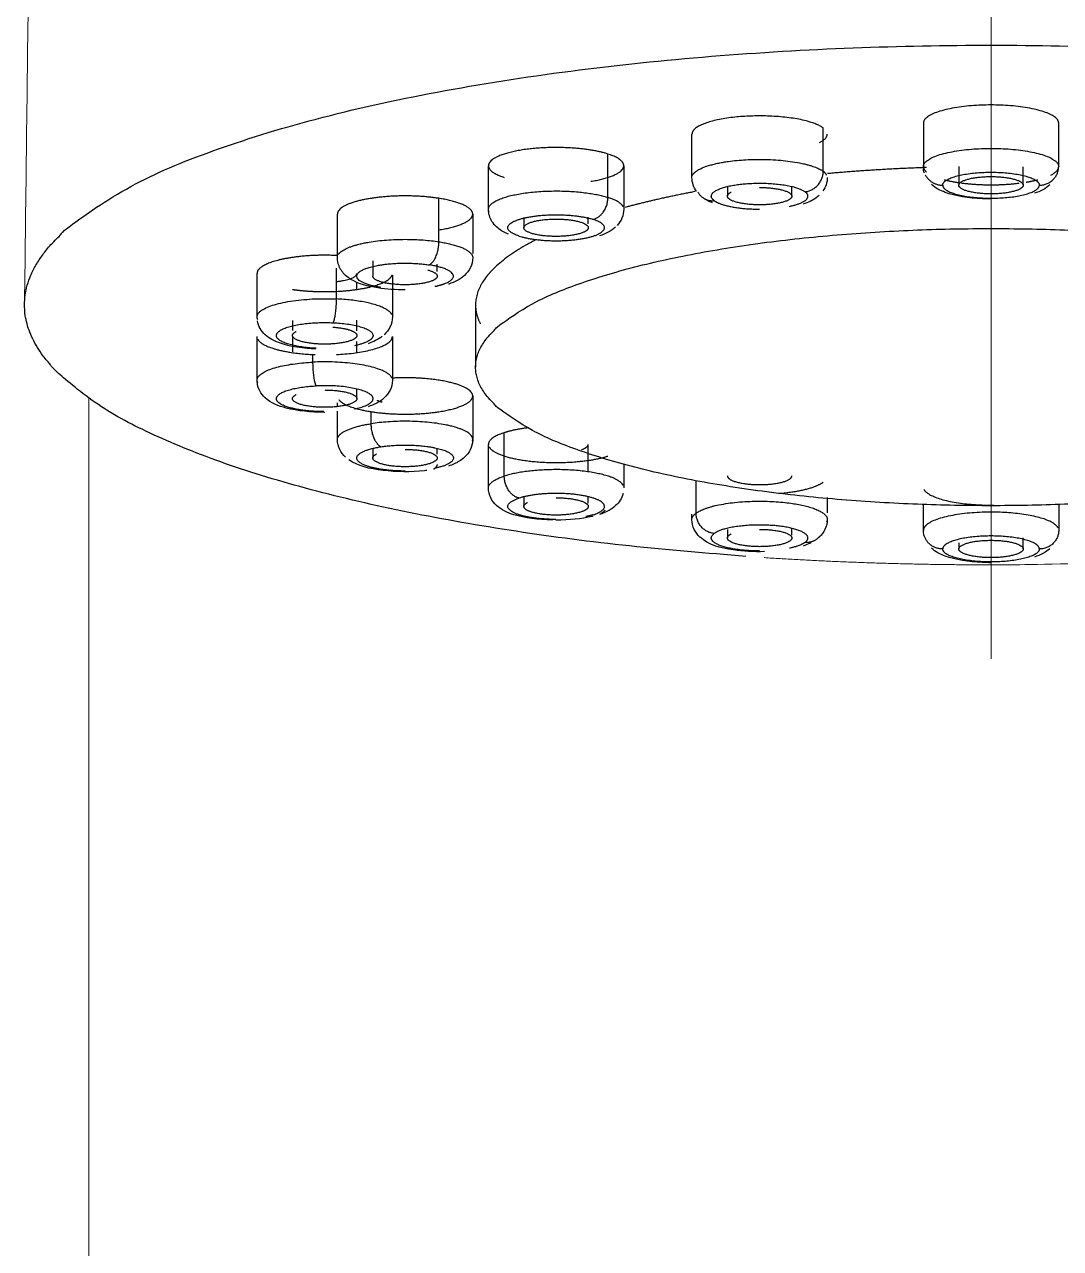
# Model space of a CAD drawing. Header units: inches. Extents: x 5272 to 5866, y 423 to 1263.
# Drawn here: x 5379.22 to 5395.3, y 873.52 to 892.52 of the extents above; entities that cross this region are included whole.
import ezdxf

# ---------------------------------------------------------------- set-up
doc = ezdxf.new("R2010")
doc.units = ezdxf.units.IN
doc.header["$LTSCALE"] = 4.84
doc.header["$MEASUREMENT"] = 0
doc.linetypes.add('CENTERX2', pattern=[20.32, 12.7, -2.54, 2.54, -2.54])
doc.layers.get('0').update_dxf_attribs({"linetype": 'CONTINUOUS', "lineweight": 13})
doc.layers.add('CENTER', color=1, linetype='CENTERX2', lineweight=15)

msp = doc.modelspace()

# ---------------------------------------------------------------- linework, layer by layer
for points in [[(5380.22, 970.037), (5379.72, 929.102), (5379.22, 888.167)], [(5380.22, 791.875), (5380.22, 839.297), (5380.22, 886.719)]]:
    msp.add_open_spline(points, degree=2)
at = {"lineweight": -3}
for points, weights, knots in [([(5379.22, 888.167), (5379.22, 892.2), (5394.22, 892.2), (5409.22, 892.2), (5409.22, 888.167)], [1, 0.707106781187, 1, 0.707106781187, 1], [-47.12389, -47.12389, -47.12389, -23.561945, -23.561945, 0, 0, 0]), ([(5395.27, 890.99), (5395.27, 891.272), (5394.22, 891.272), (5393.17, 891.272), (5393.17, 890.99)], [1, 0.707106781187, 1, 0.707106781187, 1], [-3.298672, -3.298672, -3.298672, -1.649336, -1.649336, 0, 0, 0]), ([(5391.615, 890.916), (5391.314, 891.139), (5390.446, 891.098), (5389.579, 891.056), (5389.579, 890.82)], [1, 0.766044443118, 1, 0.766044443118, 1], [-3.298672, -3.298672, -3.298672, -1.832596, -1.832596, -0.366519, -0.366519, -0.366519]), ([(5388.275, 890.511), (5387.802, 890.662), (5387.111, 890.595), (5386.42, 890.527), (5386.42, 890.329)], [1, 0.819152044289, 1, 0.819152044289, 1], [-3.298672, -3.298672, -3.298672, -2.015855, -2.015855, -0.733038, -0.733038, -0.733038]), ([(5393.17, 890.316), (5393.17, 890.598), (5394.22, 890.598), (5395.27, 890.598), (5395.27, 890.316)], [1, 0.707106781187, 1, 0.707106781187, 1], [-3.298672, -3.298672, -3.298672, -1.649336, -1.649336, 0, 0, 0]), ([(5389.587, 890.182), (5389.671, 890.352), (5390.269, 890.411), (5391.256, 890.507), (5391.615, 890.242)], [0.873806005285, 0.79909306785, 1, 0.707106781186, 1], [-2.78068, -2.78068, -2.78068, -1.649336, -1.649336, 0, 0, 0]), ([(5393.47, 890.027), (5393.47, 890.228), (5394.22, 890.228), (5394.97, 890.228), (5394.97, 890.027)], [1, 0.707106781187, 1, 0.707106781187, 1], [-2.356194, -2.356194, -2.356194, -1.178097, -1.178097, 0, 0, 0]), ([(5393.72, 890.027), (5393.72, 890.161), (5394.22, 890.161), (5394.72, 890.161), (5394.72, 890.027)], [1, 0.707106781187, 1, 0.707106781187, 1], [0, 0, 0, 0.785398, 0.785398, 1.570796, 1.570796, 1.570796]), ([(5389.924, 889.787), (5389.667, 889.977), (5390.372, 890.046), (5391.077, 890.115), (5391.333, 889.925)], [1, 0.707106781187, 1, 0.707106781187, 1], [-2.356194, -2.356194, -2.356194, -1.178097, -1.178097, 0, 0, 0]), ([(5393.47, 890.027), (5393.47, 889.825), (5394.22, 889.825), (5394.97, 889.825), (5394.97, 890.027)], [1, 0.707106781187, 1, 0.707106781187, 1], [0, 0, 0, 1.178097, 1.178097, 2.356194, 2.356194, 2.356194]), ([(5394.72, 890.027), (5394.72, 889.892), (5394.22, 889.892), (5393.72, 889.892), (5393.72, 890.027)], [1, 0.707106781187, 1, 0.707106781187, 1], [0, 0, 0, 0.785398, 0.785398, 1.570796, 1.570796, 1.570796]), ([(5393.757, 890.062), (5393.976, 890.033), (5394.22, 890.033), (5394.447, 890.033), (5394.654, 890.059)], [0.877012267431, 0.912166298501, 1, 0.917760472838, 0.881703918811], [0.9421816, 0.9421816, 0.9421816, 1.295473, 1.295473, 1.626263, 1.626263, 1.626263]), ([(5385.651, 889.823), (5385.126, 889.904), (5384.601, 889.823), (5384.076, 889.741), (5384.076, 889.578)], [1, 0.866025403784, 1, 0.866025403784, 1], [-3.298672, -3.298672, -3.298672, -2.199115, -2.199115, -1.099557, -1.099557, -1.099557]), ([(5386.43, 889.617), (5386.352, 889.771), (5386.796, 889.871), (5387.6, 890.053), (5388.275, 889.837)], [0.864293953338, 0.813893347766, 1, 0.707106781187, 1], [-2.697337, -2.697337, -2.697337, -1.649336, -1.649336, 0, 0, 0]), ([(5391.129, 889.856), (5391.129, 889.722), (5390.629, 889.722), (5390.129, 889.722), (5390.129, 889.856)], [1, 0.707106781187, 1, 0.707106781187, 1], [0, 0, 0, 0.785398, 0.785398, 1.570796, 1.570796, 1.570796]), ([(5386.896, 889.237), (5386.414, 889.391), (5386.988, 889.521), (5387.563, 889.65), (5388.045, 889.496)], [1, 0.707106781186, 1, 0.707106781186, 1], [-2.356194, -2.356194, -2.356194, -1.178097, -1.178097, 0, 0, 0]), ([(5386.896, 889.237), (5387.378, 889.082), (5387.953, 889.212), (5388.527, 889.341), (5388.045, 889.496)], [1, 0.707106781187, 1, 0.707106781187, 1], [0, 0, 0, 1.178097, 1.178097, 2.356194, 2.356194, 2.356194]), ([(5386.97, 889.366), (5386.97, 889.501), (5387.47, 889.501), (5387.97, 889.501), (5387.97, 889.366)], [1, 0.707106781187, 1, 0.707106781187, 1], [0, 0, 0, 0.785398, 0.785398, 1.570796, 1.570796, 1.570796]), ([(5384.095, 888.957), (5384.129, 889.004), (5384.217, 889.045), (5384.742, 889.29), (5385.651, 889.149)], [0.898591747081, 0.934767395549, 1, 0.707106781187, 1], [-2.016673, -2.016673, -2.016673, -1.649336, -1.649336, 0, 0, 0]), ([(5386.22, 887.203), (5386.22, 889.354), (5394.22, 889.354), (5402.22, 889.354), (5402.22, 887.203)], [1, 0.707106781187, 1, 0.707106781187, 1], [-25.132741, -25.132741, -25.132741, -12.566371, -12.566371, 0, 0, 0]), ([(5387.97, 889.366), (5387.97, 889.232), (5387.47, 889.232), (5386.97, 889.232), (5386.97, 889.366)], [1, 0.707106781187, 1, 0.707106781187, 1], [0, 0, 0, 0.785398, 0.785398, 1.570796, 1.570796, 1.570796]), ([(5384.062, 888.935), (5383.579, 888.958), (5383.204, 888.873), (5382.829, 888.789), (5382.829, 888.657)], [1, 0.906307787037, 1, 0.906307787037, 1], [-3.298672, -3.298672, -3.298672, -2.382374, -2.382374, -1.466077, -1.466077, -1.466077]), ([(5384.751, 888.44), (5384.102, 888.541), (5384.477, 888.716), (5384.852, 888.891), (5385.501, 888.79)], [1, 0.707106781187, 1, 0.707106781187, 1], [-2.356194, -2.356194, -2.356194, -1.178097, -1.178097, 0, 0, 0]), ([(5383.697, 888.379), (5384.179, 888.356), (5384.554, 888.441), (5384.895, 888.518), (5384.927, 888.637)], [1, 0.906307787037, 1, 0.914125502131, 0.985669196255], [-3.298672, -3.298672, -3.298672, -2.382374, -2.382374, -1.542533, -1.542533, -1.542533]), ([(5385.626, 888.615), (5385.626, 888.481), (5385.126, 888.481), (5384.626, 888.481), (5384.626, 888.615)], [1, 0.707106781187, 1, 0.707106781187, 1], [0, 0, 0, 0.785398, 0.785398, 1.570796, 1.570796, 1.570796]), ([(5385.589, 888.456), (5385.703, 888.48), (5385.776, 888.514), (5386.151, 888.689), (5385.501, 888.79)], [0.889092987958, 0.925696675338, 1, 0.707106781187, 1], [0.879229, 0.879229, 0.879229, 1.178097, 1.178097, 2.356194, 2.356194, 2.356194]), ([(5382.839, 887.944), (5382.817, 887.988), (5382.845, 888.032), (5383.028, 888.31), (5384.062, 888.261)], [0.903506834903, 0.939084160188, 1, 0.707106781187, 1], [-1.992365, -1.992365, -1.992365, -1.649336, -1.649336, 0, 0, 0]), ([(5383.749, 887.495), (5383.01, 887.53), (5383.141, 887.729), (5383.271, 887.927), (5384.01, 887.892)], [1, 0.707106781187, 1, 0.707106781187, 1], [-2.356194, -2.356194, -2.356194, -1.178097, -1.178097, 0, 0, 0]), ([(5384.01, 887.892), (5384.748, 887.857), (5384.618, 887.659), (5384.568, 887.583), (5384.342, 887.535)], [1, 0.707106781187, 1, 0.863015237371, 0.854164716078], [-2.356194, -2.356194, -2.356194, -1.178097, -1.178097, -0.627107, -0.627107, -0.627107]), ([(5384.379, 887.694), (5384.379, 887.559), (5383.879, 887.559), (5383.379, 887.559), (5383.379, 887.694)], [1, 0.707106781187, 1, 0.707106781187, 1], [0, 0, 0, 0.785398, 0.785398, 1.570796, 1.570796, 1.570796]), ([(5382.839, 887.638), (5382.894, 887.53), (5383.204, 887.46), (5383.434, 887.408), (5383.731, 887.397)], [0.974952474336, 0.921198007705, 1, 0.94039834452, 0.956627053669], [-1.686971, -1.686971, -1.686971, -0.916298, -0.916298, -0.333401, -0.333401, -0.333401]), ([(5384.92, 887.041), (5384.917, 887.046), (5384.913, 887.051), (5384.731, 887.329), (5383.697, 887.28)], [0.984649810586, 0.992112497884, 1, 0.707106781187, 1], [1.263747, 1.263747, 1.263747, 1.295473, 1.295473, 2.47357, 2.47357, 2.47357]), ([(5402.22, 887.203), (5402.22, 885.052), (5394.22, 885.052), (5386.22, 885.052), (5386.22, 887.203)], [1, 0.707106781187, 1, 0.707106781187, 1], [-25.132741, -25.132741, -25.132741, -12.566371, -12.566371, 0, 0, 0]), ([(5383.867, 886.512), (5383.248, 886.514), (5383.141, 886.678), (5383.01, 886.877), (5383.749, 886.912)], [0.933477314256, 0.745365648076, 1, 0.707106781187, 1], [-2.202307, -2.202307, -2.202307, -1.178097, -1.178097, 0, 0, 0]), ([(5384.342, 886.554), (5384.696, 886.629), (5384.618, 886.748), (5384.488, 886.947), (5383.749, 886.912)], [0.872468138617, 0.800922594325, 1, 0.707106781187, 1], [0.377353, 0.377353, 0.377353, 1.178097, 1.178097, 2.356194, 2.356194, 2.356194]), ([(5386.176, 886.755), (5386.176, 886.918), (5385.651, 887), (5385.322, 887.051), (5384.947, 887.033)], [1, 0.866025403784, 1, 0.91154150555, 0.939894786786], [-2.199115, -2.199115, -2.199115, -1.099557, -1.099557, -0.37356, -0.37356, -0.37356]), ([(5384.379, 886.713), (5384.379, 886.579), (5383.879, 886.579), (5383.379, 886.579), (5383.379, 886.713)], [1, 0.707106781187, 1, 0.707106781187, 1], [0, 0, 0, 0.785398, 0.785398, 1.570796, 1.570796, 1.570796]), ([(5384.1, 886.696), (5384.198, 886.573), (5384.601, 886.511), (5385.126, 886.429), (5385.651, 886.511)], [0.95610281852, 0.893684028817, 1, 0.866025403784, 1], [-1.972115, -1.972115, -1.972115, -1.099557, -1.099557, 0, 0, 0]), ([(5386.169, 886.048), (5386.21, 886.141), (5386.036, 886.222), (5385.511, 886.466), (5384.601, 886.325)], [0.858037195925, 0.879178341092, 1, 0.707106781187, 1], [0.809495, 0.809495, 0.809495, 1.295473, 1.295473, 2.47357, 2.47357, 2.47357]), ([(5385.126, 885.59), (5384.693, 885.59), (5384.477, 885.691), (5384.102, 885.866), (5384.751, 885.967)], [0.868347502413, 0.807007203691, 1, 0.707106781187, 1], [-1.954367, -1.954367, -1.954367, -1.178097, -1.178097, 0, 0, 0]), ([(5384.751, 885.967), (5385.401, 886.067), (5385.776, 885.893), (5386.102, 885.741), (5385.589, 885.633)], [1, 0.707106781187, 1, 0.735482411961, 0.94874682697], [-2.356194, -2.356194, -2.356194, -1.178097, -1.178097, -0.114135, -0.114135, -0.114135]), ([(5386.43, 885.966), (5386.516, 885.797), (5387.111, 885.739), (5387.802, 885.671), (5388.275, 885.822)], [0.962808140567, 0.840196919401, 1, 0.819152044289, 1], [-2.416355, -2.416355, -2.416355, -1.282817, -1.282817, 0, 0, 0]), ([(5385.626, 885.792), (5385.626, 885.657), (5385.126, 885.657), (5384.626, 885.657), (5384.626, 885.792)], [1, 0.707106781187, 1, 0.707106781187, 1], [0, 0, 0, 0.785398, 0.785398, 1.570796, 1.570796, 1.570796]), ([(5388.511, 885.368), (5388.456, 885.476), (5388.145, 885.546), (5387.341, 885.727), (5386.666, 885.511)], [0.854063519767, 0.862196693654, 1, 0.707106781187, 1], [0.74119, 0.74119, 0.74119, 1.295473, 1.295473, 2.47357, 2.47357, 2.47357]), ([(5390.129, 885.514), (5390.129, 885.379), (5390.629, 885.379), (5391.129, 885.379), (5391.129, 885.514)], [1, 0.707106781187, 1, 0.707106781187, 1], [0, 0, 0, 0.785398, 0.785398, 1.570796, 1.570796, 1.570796]), ([(5388.045, 884.911), (5388.527, 885.066), (5387.953, 885.195), (5387.378, 885.325), (5386.896, 885.17)], [1, 0.707106781187, 1, 0.707106781187, 1], [0, 0, 0, 1.178097, 1.178097, 2.356194, 2.356194, 2.356194]), ([(5393.179, 885.305), (5393.304, 885.061), (5394.22, 885.061), (5394.241, 885.061), (5394.262, 885.061)], [0.950219740623, 0.734572471091, 1, 0.991656696255, 0.983788724221], [-3.144008, -3.144008, -3.144008, -1.649336, -1.649336, -1.602353, -1.602353, -1.602353]), ([(5387.464, 884.839), (5387.195, 884.84), (5386.988, 884.886), (5386.414, 885.016), (5386.896, 885.17)], [0.855510258222, 0.870481964937, 1, 0.707106781186, 1], [-1.699054, -1.699054, -1.699054, -1.178097, -1.178097, 0, 0, 0]), ([(5387.97, 885.041), (5387.97, 884.906), (5387.47, 884.906), (5386.97, 884.906), (5386.97, 885.041)], [1, 0.707106781187, 1, 0.707106781187, 1], [0, 0, 0, 0.785398, 0.785398, 1.570796, 1.570796, 1.570796]), ([(5389.642, 884.936), (5390.001, 885.201), (5390.988, 885.105), (5391.794, 885.026), (5391.667, 884.798)], [1, 0.707106781187, 1, 0.747076844146, 0.930969009769], [-3.298672, -3.298672, -3.298672, -1.649336, -1.649336, -0.225079, -0.225079, -0.225079]), ([(5395.26, 884.708), (5395.136, 884.952), (5394.22, 884.952), (5393.17, 884.952), (5393.17, 884.669)], [0.950219740623, 0.734572471091, 1, 0.707106781187, 1], [0.22785, 0.22785, 0.22785, 1.295473, 1.295473, 2.47357, 2.47357, 2.47357]), ([(5391.333, 884.482), (5391.59, 884.671), (5390.885, 884.74), (5390.18, 884.809), (5389.924, 884.62)], [1, 0.707106781186, 1, 0.707106781186, 1], [0, 0, 0, 1.178097, 1.178097, 2.356194, 2.356194, 2.356194]), ([(5390.629, 884.349), (5390.496, 884.349), (5390.372, 884.361), (5389.667, 884.43), (5389.924, 884.62)], [0.895504279422, 0.931934290247, 1, 0.707106781187, 1], [-1.451876, -1.451876, -1.451876, -1.178097, -1.178097, 0, 0, 0]), ([(5391.129, 884.551), (5391.129, 884.416), (5390.629, 884.416), (5390.129, 884.416), (5390.129, 884.551)], [1, 0.707106781187, 1, 0.707106781187, 1], [0, 0, 0, 0.785398, 0.785398, 1.570796, 1.570796, 1.570796]), ([(5394.97, 884.38), (5394.97, 884.582), (5394.22, 884.582), (5393.47, 884.582), (5393.47, 884.38)], [1, 0.707106781187, 1, 0.707106781187, 1], [0, 0, 0, 1.178097, 1.178097, 2.356194, 2.356194, 2.356194]), ([(5393.72, 884.38), (5393.72, 884.515), (5394.22, 884.515), (5394.72, 884.515), (5394.72, 884.38)], [1, 0.707106781187, 1, 0.707106781187, 1], [0, 0, 0, 0.785398, 0.785398, 1.570796, 1.570796, 1.570796]), ([(5394.97, 884.38), (5394.97, 884.179), (5394.22, 884.179), (5393.47, 884.179), (5393.47, 884.38)], [1, 0.707106781187, 1, 0.707106781187, 1], [-2.356194, -2.356194, -2.356194, -1.178097, -1.178097, 0, 0, 0]), ([(5394.72, 884.38), (5394.72, 884.246), (5394.22, 884.246), (5393.72, 884.246), (5393.72, 884.38)], [1, 0.707106781187, 1, 0.707106781187, 1], [0, 0, 0, 0.785398, 0.785398, 1.570796, 1.570796, 1.570796])]:
    msp.add_rational_spline(points, weights, degree=2, knots=knots, dxfattribs=at)
for points, degree in [([(5391.615, 890.242), (5391.615, 890.579), (5391.615, 890.916)], 2), ([(5393.17, 890.99), (5393.17, 890.653), (5393.17, 890.316)], 2), ([(5395.27, 890.316), (5395.27, 890.653), (5395.27, 890.99)], 2), ([(5389.579, 890.145), (5389.579, 890.482), (5389.579, 890.82)], 2), ([(5386.42, 889.655), (5386.42, 889.992), (5386.42, 890.329)], 2), ([(5388.275, 889.837), (5388.275, 890.174), (5388.275, 890.511)], 2), ([(5388.52, 890.329), (5388.52, 889.992), (5388.52, 889.655)], 2), ([(5389.65, 889.931), (5389.606, 889.991), (5389.579, 890.065), (5389.579, 890.145)], 3), ([(5391.679, 890.145), (5391.679, 890.068), (5391.654, 889.997), (5391.612, 889.937)], 3), ([(5393.185, 890.211), (5393.175, 890.244), (5393.17, 890.279), (5393.17, 890.316)], 3), ([(5393.72, 890.319), (5393.72, 890.173), (5393.72, 890.027)], 2), ([(5394.72, 890.034), (5394.72, 890.174), (5394.72, 890.313)], 2), ([(5390.129, 890.007), (5390.129, 889.932), (5390.129, 889.856)], 2), ([(5391.129, 889.856), (5391.129, 889.932), (5391.129, 890.007)], 2), ([(5395.135, 890.032), (5395.068, 889.972), (5394.985, 889.931), (5394.893, 889.902)], 3), ([(5385.651, 889.149), (5385.651, 889.486), (5385.651, 889.823)], 2), ([(5389.896, 889.753), (5389.841, 889.774), (5389.791, 889.801), (5389.746, 889.835)], 3), ([(5384.076, 888.904), (5384.076, 889.241), (5384.076, 889.578)], 2), ([(5386.176, 889.578), (5386.176, 889.273), (5386.176, 888.968)], 2), ([(5388.52, 889.655), (5388.52, 889.555), (5388.479, 889.469), (5388.419, 889.403)], 3), ([(5386.97, 889.528), (5386.97, 889.447), (5386.97, 889.366)], 2), ([(5387.97, 889.429), (5387.97, 889.481), (5387.97, 889.533)], 2), ([(5388.394, 889.379), (5388.325, 889.314), (5388.24, 889.271), (5388.144, 889.24)], 3), ([(5384.626, 888.855), (5384.626, 888.735), (5384.626, 888.615)], 2), ([(5382.829, 887.983), (5382.829, 888.32), (5382.829, 888.657)], 2), ([(5384.062, 888.261), (5384.062, 888.501), (5384.062, 888.741)], 2), ([(5384.929, 888.631), (5384.929, 888.307), (5384.929, 887.983)], 2), ([(5385.626, 888.688), (5385.626, 888.744), (5385.626, 888.801)], 2), ([(5384.379, 888.409), (5384.379, 888.463), (5384.379, 888.518)], 2), ([(5385.129, 888.402), (5384.98, 888.402), (5384.837, 888.412), (5384.705, 888.433)], 3), ([(5386.22, 888.167), (5386.22, 887.685), (5386.22, 887.203)], 2), ([(5383.379, 887.925), (5383.379, 887.847), (5383.379, 887.77)], 2), ([(5384.379, 887.767), (5384.379, 887.85), (5384.379, 887.934)], 2), ([(5384.929, 887.983), (5384.929, 887.868), (5384.876, 887.774), (5384.803, 887.706)], 3), ([(5382.829, 887.002), (5382.829, 887.339), (5382.829, 887.676)], 2), ([(5383.379, 887.676), (5383.379, 887.559), (5383.379, 887.442)], 2), ([(5384.773, 887.681), (5384.708, 887.63), (5384.635, 887.594), (5384.553, 887.567)], 3), ([(5384.929, 887.676), (5384.929, 887.339), (5384.929, 887.002)], 2), ([(5384.379, 887.428), (5384.379, 887.513), (5384.379, 887.599)], 2), ([(5383.697, 887.28), (5383.697, 887.339), (5383.697, 887.398)], 2), ([(5384.379, 886.713), (5384.379, 886.788), (5384.379, 886.864)], 2), ([(5386.176, 886.755), (5386.176, 886.418), (5386.176, 886.081)], 2), ([(5384.076, 886.591), (5384.076, 886.621), (5384.076, 886.65)], 2), ([(5384.076, 886.081), (5384.076, 886.3), (5384.076, 886.519)], 2), ([(5384.601, 886.325), (5384.601, 886.418), (5384.601, 886.511)], 2), ([(5386.666, 885.511), (5386.666, 885.848), (5386.666, 886.185)], 2), ([(5384.203, 885.804), (5384.13, 885.872), (5384.076, 885.966), (5384.076, 886.081)], 3), ([(5386.42, 885.33), (5386.42, 885.667), (5386.42, 886.004)], 2), ([(5387.97, 885.578), (5387.97, 885.791), (5387.97, 886.004)], 2), ([(5384.626, 885.942), (5384.626, 885.867), (5384.626, 885.792)], 2), ([(5385.626, 885.851), (5385.626, 885.897), (5385.626, 885.942)], 2), ([(5388.52, 885.694), (5388.52, 885.512), (5388.52, 885.33)], 2), ([(5389.642, 884.936), (5389.642, 885.188), (5389.642, 885.439)], 2), ([(5386.97, 885.191), (5386.97, 885.116), (5386.97, 885.041)], 2), ([(5387.97, 885.093), (5387.97, 885.142), (5387.97, 885.191)], 2), ([(5391.679, 885.181), (5391.679, 885.061), (5391.679, 884.941)], 2), ([(5393.17, 884.669), (5393.17, 884.87), (5393.17, 885.071)], 2), ([(5395.27, 885.071), (5395.27, 884.87), (5395.27, 884.669)], 2), ([(5389.579, 884.84), (5389.579, 884.879), (5389.579, 884.918)], 2), ([(5389.703, 884.565), (5389.631, 884.632), (5389.579, 884.726), (5389.579, 884.84)], 3), ([(5390.129, 884.681), (5390.129, 884.616), (5390.129, 884.551)], 2), ([(5391.129, 884.592), (5391.129, 884.651), (5391.129, 884.71)], 2), ([(5393.178, 884.593), (5393.173, 884.617), (5393.17, 884.643), (5393.17, 884.669)], 3), ([(5393.72, 884.478), (5393.72, 884.429), (5393.72, 884.38)], 2), ([(5394.72, 884.38), (5394.72, 884.467), (5394.72, 884.553)], 2), ([(5395.135, 884.385), (5395.068, 884.326), (5394.985, 884.285), (5394.893, 884.255)], 3)]:
    msp.add_open_spline(points, degree=degree, dxfattribs=at)
for points, weights in [([(5391.557, 890.688), (5391.679, 890.75), (5391.679, 890.82)], [0.893073295636, 0.917311466468, 1]), ([(5386.42, 890.329), (5386.42, 890.227), (5386.666, 890.148)], [1, 0.939692620786, 1]), ([(5388.01, 890.087), (5388.52, 890.169), (5388.52, 890.329)], [0.95088394808, 0.848459518808, 1]), ([(5388.52, 890.329), (5388.52, 890.432), (5388.275, 890.511)], [1, 0.939692620786, 1]), ([(5391.333, 889.925), (5391.615, 889.953), (5391.615, 890.242)], [1, 0.707106781184, 1]), ([(5391.669, 890.184), (5391.654, 890.214), (5391.615, 890.242)], [0.927493897341, 0.95761268384, 1]), ([(5393.221, 890.301), (5392.433, 890.274), (5391.68, 890.206)], [0.953764962413, 0.922397713205, 0.900848734532]), ([(5393.17, 890.316), (5393.17, 890.273), (5393.217, 890.232)], [1, 0.940825605706, 0.905561692879]), ([(5393.2, 890.188), (5393.283, 890.027), (5393.47, 890.027)], [0.877098379174, 0.794833004472, 1]), ([(5394.97, 890.027), (5395.253, 890.027), (5395.269, 890.299)], [1, 0.718841234028, 0.977471350866]), ([(5395.148, 890.184), (5395.27, 890.246), (5395.27, 890.316)], [0.873029123019, 0.906958961272, 1]), ([(5390.629, 889.991), (5391.129, 889.991), (5391.129, 889.856)], [1, 0.707106781187, 1]), ([(5393.492, 890.112), (5393.598, 890.085), (5393.729, 890.066)], [0.853634001204, 0.854803126833, 0.872928515817]), ([(5394.766, 890.075), (5394.865, 890.091), (5394.948, 890.112)], [0.865753793511, 0.854545097165, 0.853634001204]), ([(5386.176, 889.578), (5386.176, 889.741), (5385.651, 889.823)], [1, 0.866025403784, 1]), ([(5388.045, 889.496), (5388.275, 889.548), (5388.275, 889.837)], [1, 0.707106781186, 1]), ([(5388.511, 889.693), (5388.47, 889.774), (5388.275, 889.837)], [0.864293953338, 0.89321343342, 1]), ([(5389.621, 889.927), (5389.042, 889.817), (5388.543, 889.682)], [0.859967749772, 0.853421293672, 0.853556110989]), ([(5389.671, 889.923), (5389.749, 889.77), (5389.924, 889.787)], [0.87632176124, 0.79580955384, 1]), ([(5389.924, 889.787), (5390.103, 889.655), (5390.629, 889.655)], [1, 0.775172490939, 0.895504279421]), ([(5390.129, 889.856), (5390.129, 889.89), (5390.186, 889.919)], [1, 0.906958961272, 0.873029123019]), ([(5391.091, 889.698), (5391.519, 889.788), (5391.333, 889.925)], [0.902501094359, 0.768888018363, 1]), ([(5385.651, 889.334), (5386.176, 889.415), (5386.176, 889.578)], [1, 0.866025403784, 1]), ([(5385.501, 888.79), (5385.651, 888.86), (5385.651, 889.149)], [1, 0.707106781187, 1]), ([(5385.651, 889.149), (5386.196, 889.064), (5386.176, 888.895)], [1, 0.801203025826, 0.872267109555]), ([(5387.144, 889.171), (5386.22, 888.699), (5386.22, 888.167)], [0.873029123019, 0.906958961272, 1]), ([(5384.07, 888.533), (5384.379, 888.567), (5384.379, 888.657)], [0.887563358318, 0.782979709526, 1]), ([(5385.48, 888.71), (5385.626, 888.671), (5385.626, 888.615)], [0.853553393624, 0.853574459077, 1]), ([(5383.379, 888.409), (5383.529, 888.387), (5383.697, 888.379)], [0.915042622918, 0.94422414486, 1]), ([(5384.01, 887.892), (5384.062, 887.972), (5384.062, 888.261)], [1, 0.707106781187, 1]), ([(5384.92, 888.021), (5384.816, 888.225), (5384.062, 888.261)], [0.903506834903, 0.768022620999, 1]), ([(5390.414, 884.266), (5379.22, 885.055), (5379.22, 888.167)], [0.916134517645, 0.757820460681, 1]), ([(5386.22, 888.167), (5386.22, 888.02), (5386.294, 887.875)], [1, 0.972534310096, 0.950219740623]), ([(5383.379, 887.694), (5383.379, 887.727), (5383.437, 887.756)], [1, 0.906958961272, 0.873029123019]), ([(5384.005, 887.824), (5384.379, 887.798), (5384.379, 887.694)], [0.916854292521, 0.757271499982, 1]), ([(5384.062, 887.398), (5384.929, 887.44), (5384.929, 887.676)], [1, 0.766044443119, 1]), ([(5382.839, 886.964), (5382.702, 887.233), (5383.697, 887.28)], [0.984649810586, 0.714994283302, 1]), ([(5383.749, 886.912), (5383.697, 886.991), (5383.697, 887.28)], [1, 0.707106781187, 1]), ([(5383.379, 886.713), (5383.379, 886.747), (5383.437, 886.776)], [1, 0.906958961272, 0.873029123019]), ([(5383.879, 886.848), (5384.379, 886.848), (5384.379, 886.713)], [1, 0.707106781187, 1]), ([(5385.651, 886.511), (5386.176, 886.592), (5386.176, 886.755)], [1, 0.866025403784, 1]), ([(5384.691, 886.689), (5384.723, 886.674), (5384.77, 886.661)], [0.869510771201, 0.854064271331, 0.853569746607]), ([(5384.084, 886.114), (5384.146, 886.255), (5384.601, 886.325)], [0.857931521616, 0.828232204922, 1]), ([(5384.751, 885.967), (5384.601, 886.036), (5384.601, 886.325)], [1, 0.707106781187, 1]), ([(5386.666, 886.185), (5386.42, 886.107), (5386.42, 886.004)], [1, 0.939692620786, 1]), ([(5387.04, 886.262), (5386.821, 886.235), (5386.666, 886.185)], [0.915433385442, 0.932590063273, 1]), ([(5387.866, 885.922), (5387.97, 885.958), (5387.97, 886.004)], [0.857065523285, 0.876232454166, 1]), ([(5384.626, 885.792), (5384.626, 885.825), (5384.684, 885.855)], [1, 0.906958961272, 0.873029123019]), ([(5385.126, 885.926), (5385.626, 885.926), (5385.626, 885.792)], [1, 0.707106781187, 1]), ([(5385.628, 885.692), (5385.606, 885.635), (5385.569, 885.617)], [0.863687103241, 0.83869920316, 0.875326939141]), ([(5386.424, 885.354), (5386.453, 885.443), (5386.666, 885.511)], [0.859930239484, 0.884112642854, 1]), ([(5386.896, 885.17), (5386.666, 885.222), (5386.666, 885.511)], [1, 0.707106781187, 1]), ([(5390.927, 885.243), (5391.434, 885.284), (5391.615, 885.417)], [0.895328797781, 0.845080213881, 1]), ([(5386.97, 885.041), (5386.97, 885.074), (5387.028, 885.104)], [1, 0.906958961272, 0.873029123019]), ([(5387.47, 885.175), (5387.97, 885.175), (5387.97, 885.041)], [1, 0.707106781187, 1]), ([(5388.045, 884.911), (5387.995, 884.895), (5387.933, 884.882)], [1, 0.958502159452, 0.928763353661]), ([(5388.226, 884.981), (5388.199, 884.944), (5388.161, 884.925)], [0.856639939551, 0.846938963224, 0.867728007621]), ([(5389.581, 884.86), (5389.592, 884.899), (5389.642, 884.936)], [0.911373057519, 0.945572378734, 1]), ([(5389.924, 884.62), (5389.642, 884.647), (5389.642, 884.936)], [1, 0.707106781187, 1]), ([(5390.629, 884.685), (5391.129, 884.685), (5391.129, 884.551)], [1, 0.707106781187, 1]), ([(5395.27, 884.669), (5395.27, 884.38), (5394.97, 884.38)], [1, 0.707106781187, 1]), ([(5390.129, 884.551), (5390.129, 884.584), (5390.186, 884.613)], [1, 0.906958961272, 0.873029123019]), ([(5391.333, 884.482), (5391.26, 884.427), (5391.091, 884.392)], [1, 0.894041950274, 0.864747391408]), ([(5391.56, 884.577), (5391.476, 884.468), (5391.333, 884.482)], [0.858433139008, 0.826820964396, 1]), ([(5393.47, 884.38), (5393.238, 884.38), (5393.18, 884.596)], [1, 0.757964836344, 0.915945901696])]:
    msp.add_rational_spline(points, weights, degree=2, dxfattribs=at)
for points, knots in [([(5394.22, 889.814), (5394.177, 889.814), (5394.134, 889.815), (5394.09, 889.817), (5393.863, 889.826), (5393.671, 889.856), (5393.509, 889.916), (5393.433, 889.944), (5393.357, 889.982), (5393.296, 890.039)], [1.52733, 1.52733, 1.52733, 1.52733, 1.659059, 1.659059, 1.659059, 2.338961, 2.338961, 2.338961, 2.674328, 2.674328, 2.674328, 2.674328]), ([(5391.552, 889.869), (5391.497, 889.817), (5391.43, 889.781), (5391.362, 889.754), (5391.342, 889.746), (5391.322, 889.739), (5391.302, 889.732)], [0.3763029, 0.3763029, 0.3763029, 0.3763029, 0.6789471, 0.6789471, 0.6789471, 0.7627684, 0.7627684, 0.7627684, 0.7627684]), ([(5386.731, 889.266), (5386.723, 889.27), (5386.714, 889.273), (5386.705, 889.277), (5386.649, 889.302), (5386.594, 889.335), (5386.547, 889.379), (5386.52, 889.403), (5386.496, 889.431), (5386.475, 889.464), (5386.441, 889.52), (5386.42, 889.586), (5386.42, 889.655)], [2.3873913, 2.3873913, 2.3873913, 2.3873913, 2.4252943, 2.4252943, 2.4252943, 2.6809804, 2.6809804, 2.6809804, 2.8207422, 2.8207422, 2.8207422, 3.0566173, 3.0566173, 3.0566173, 3.0566173]), ([(5384.705, 888.433), (5384.666, 888.439), (5384.628, 888.446), (5384.591, 888.454), (5384.444, 888.486), (5384.304, 888.534), (5384.203, 888.627), (5384.161, 888.666), (5384.125, 888.714), (5384.101, 888.773), (5384.085, 888.814), (5384.076, 888.859), (5384.076, 888.904)], [1.976805, 1.976805, 1.976805, 1.976805, 2.11138, 2.11138, 2.11138, 2.679901, 2.679901, 2.679901, 2.900188, 2.900188, 2.900188, 3.054996, 3.054996, 3.054996, 3.054996]), ([(5386.176, 888.904), (5386.176, 888.789), (5386.123, 888.695), (5386.05, 888.627), (5385.982, 888.564), (5385.893, 888.522), (5385.804, 888.493), (5385.803, 888.492), (5385.801, 888.491), (5385.8, 888.491)], [0, 0, 0, 0, 0.3819347, 0.3819347, 0.3819347, 0.763357, 0.763357, 0.763357, 0.7696711, 0.7696711, 0.7696711, 0.7696711]), ([(5383.735, 887.484), (5383.692, 887.486), (5383.65, 887.489), (5383.608, 887.493), (5383.383, 887.514), (5383.21, 887.549), (5383.061, 887.631), (5383.024, 887.652), (5382.988, 887.676), (5382.955, 887.706), (5382.896, 887.761), (5382.85, 887.832), (5382.834, 887.923)], [1.683562, 1.683562, 1.683562, 1.683562, 1.815754, 1.815754, 1.815754, 2.510054, 2.510054, 2.510054, 2.683804, 2.683804, 2.683804, 2.992598, 2.992598, 2.992598, 2.992598]), ([(5383.88, 886.501), (5383.661, 886.5), (5383.456, 886.522), (5383.283, 886.567), (5383.162, 886.598), (5383.043, 886.645), (5382.955, 886.726), (5382.888, 886.788), (5382.837, 886.873), (5382.83, 886.978)], [1.528846, 1.528846, 1.528846, 1.528846, 2.187857, 2.187857, 2.187857, 2.679081, 2.679081, 2.679081, 3.031897, 3.031897, 3.031897, 3.031897]), ([(5384.929, 887.002), (5384.929, 886.887), (5384.876, 886.793), (5384.803, 886.726), (5384.734, 886.662), (5384.645, 886.619), (5384.552, 886.589)], [0, 0, 0, 0, 0.3819347, 0.3819347, 0.3819347, 0.7682951, 0.7682951, 0.7682951, 0.7682951]), ([(5386.176, 886.068), (5386.172, 885.958), (5386.121, 885.869), (5386.05, 885.804), (5386.024, 885.78), (5385.996, 885.76), (5385.967, 885.742), (5385.915, 885.711), (5385.86, 885.686), (5385.801, 885.666)], [0.0148132, 0.0148132, 0.0148132, 0.0148132, 0.3807611, 0.3807611, 0.3807611, 0.519688, 0.519688, 0.519688, 0.7687151, 0.7687151, 0.7687151, 0.7687151]), ([(5385.465, 885.598), (5385.453, 885.597), (5385.44, 885.596), (5385.427, 885.594), (5385.217, 885.573), (5384.993, 885.574), (5384.786, 885.599), (5384.567, 885.625), (5384.396, 885.664), (5384.255, 885.763)], [1.17779, 1.17779, 1.17779, 1.17779, 1.218743, 1.218743, 1.218743, 1.886646, 1.886646, 1.886646, 2.593971, 2.593971, 2.593971, 2.593971]), ([(5387.413, 884.829), (5387.186, 884.833), (5386.984, 884.859), (5386.816, 884.911), (5386.719, 884.941), (5386.621, 884.984), (5386.547, 885.053), (5386.474, 885.121), (5386.42, 885.215), (5386.42, 885.33)], [1.584184, 1.584184, 1.584184, 1.584184, 2.259986, 2.259986, 2.259986, 2.673662, 2.673662, 2.673662, 3.055597, 3.055597, 3.055597, 3.055597]), ([(5388.509, 885.241), (5388.489, 885.163), (5388.446, 885.101), (5388.394, 885.053), (5388.326, 884.99), (5388.238, 884.947), (5388.144, 884.916)], [0.103005, 0.103005, 0.103005, 0.103005, 0.3761398, 0.3761398, 0.3761398, 0.7622064, 0.7622064, 0.7622064, 0.7622064]), ([(5388.037, 884.887), (5388.035, 884.887), (5388.033, 884.886), (5388.031, 884.886), (5387.865, 884.847), (5387.672, 884.828), (5387.468, 884.828)], [0.9044534, 0.9044534, 0.9044534, 0.9044534, 0.9127159, 0.9127159, 0.9127159, 1.52944, 1.52944, 1.52944, 1.52944]), ([(5391.679, 884.84), (5391.679, 884.784), (5391.666, 884.732), (5391.643, 884.684), (5391.62, 884.636), (5391.588, 884.596), (5391.552, 884.563)], [0, 0, 0, 0, 0.1872932, 0.1872932, 0.1872932, 0.3750129, 0.3750129, 0.3750129, 0.3750129]), ([(5390.703, 884.339), (5390.538, 884.334), (5390.373, 884.344), (5390.221, 884.366), (5390.016, 884.397), (5389.834, 884.444), (5389.705, 884.563)], [1.445847, 1.445847, 1.445847, 1.445847, 1.954396, 1.954396, 1.954396, 2.678193, 2.678193, 2.678193, 2.678193]), ([(5391.428, 884.478), (5391.424, 884.476), (5391.42, 884.474), (5391.416, 884.472), (5391.38, 884.454), (5391.342, 884.439), (5391.302, 884.426)], [0.5780111, 0.5780111, 0.5780111, 0.5780111, 0.5971779, 0.5971779, 0.5971779, 0.7615657, 0.7615657, 0.7615657, 0.7615657]), ([(5394.22, 884.167), (5394.177, 884.168), (5394.134, 884.168), (5394.09, 884.17), (5393.863, 884.18), (5393.671, 884.21), (5393.509, 884.269), (5393.433, 884.297), (5393.357, 884.336), (5393.296, 884.393)], [1.52733, 1.52733, 1.52733, 1.52733, 1.659059, 1.659059, 1.659059, 2.338961, 2.338961, 2.338961, 2.674328, 2.674328, 2.674328, 2.674328])]:
    msp.add_open_spline(points, degree=3, knots=knots, dxfattribs=at)
msp.add_rational_spline([(5409.22, 888.167), (5409.22, 884.134), (5394.22, 884.134), (5392.434, 884.134), (5390.697, 884.246)], [1, 0.707106781187, 1, 0.95299523121, 0.921077519048], degree=2, knots=[-47.12389, -47.12389, -47.12389, -23.561945, -23.561945, -19.780622, -19.780622, -19.780622])
at = {"layer": 'CENTER'}
msp.add_line((5394.22, 513.865), (5394.22, 1104.694), dxfattribs=at)

doc.saveas('drawing.dxf')
